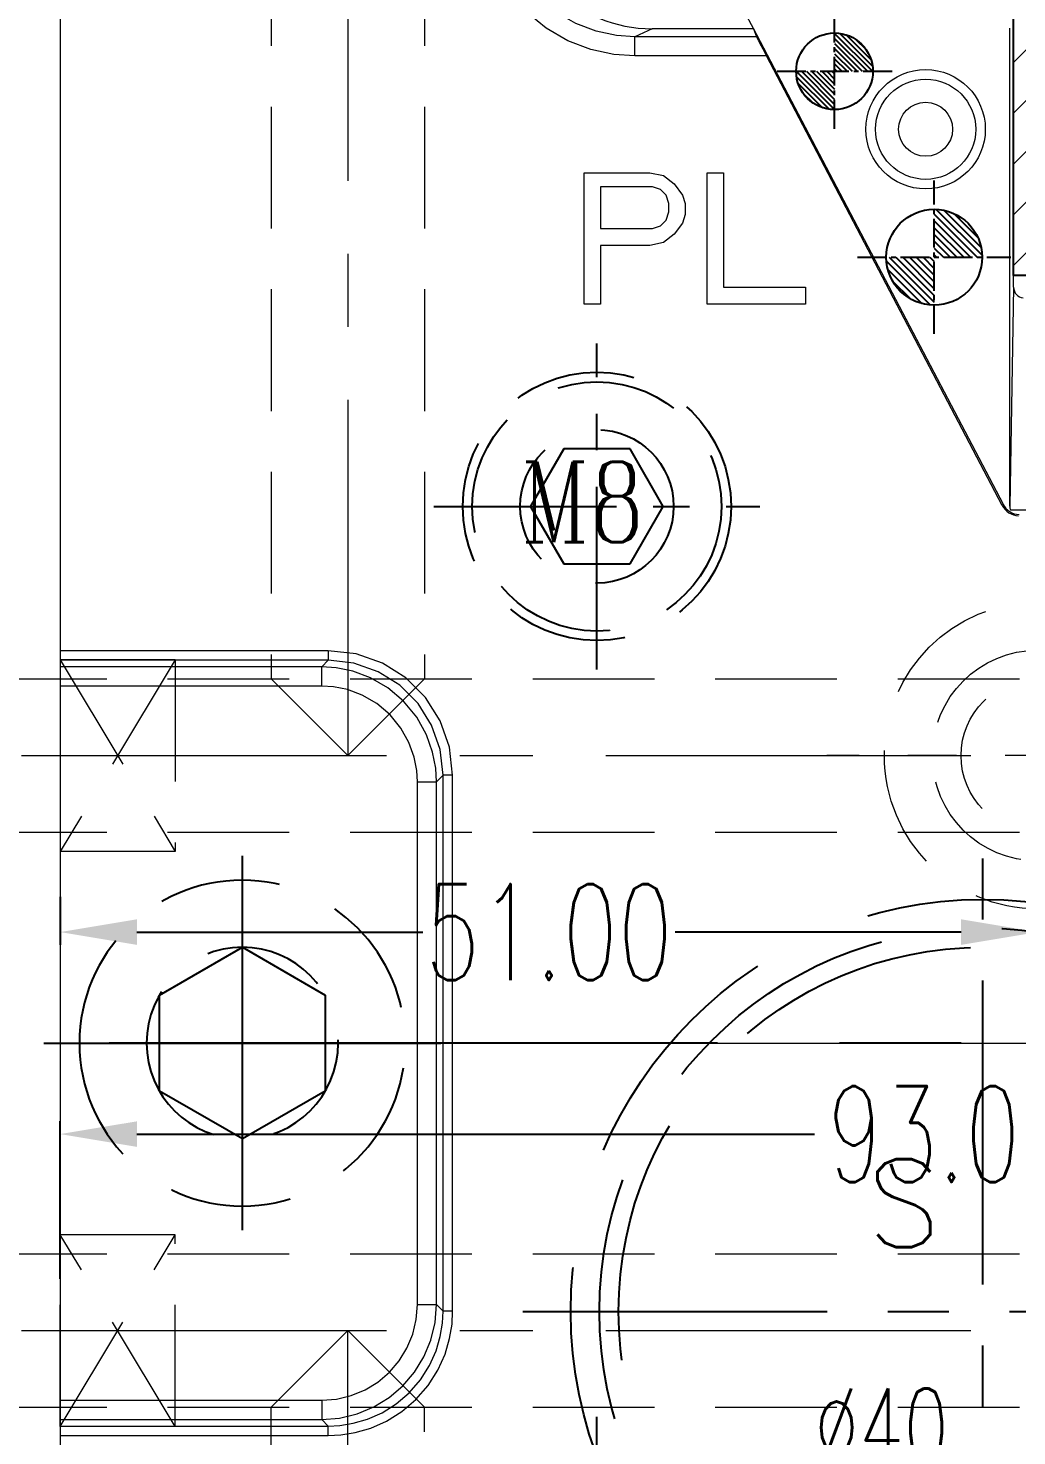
# Model space of a CAD drawing. Header units: inches. Extents: x 164842 to 166038, y -53074 to -52229.
# Drawn here: x 165352.4 to 165404, y -52493.4 to -52420 of the extents above; entities that cross this region are included whole.
import ezdxf

# ---------------------------------------------------------------- set-up
doc = ezdxf.new("R2010")
doc.units = ezdxf.units.IN
doc.header["$LTSCALE"] = 2
doc.header["$MEASUREMENT"] = 0
doc.header["$PDMODE"] = 3
doc.header["$PDSIZE"] = 0.3125
for name, pattern in [('CENTER', [50.8, 31.75, -6.35, 6.35, -6.35]), ('CENTER2', [1.125, 0.75, -0.125, 0.125, -0.125]), ('HIDDEN', [9.525, 6.35, -3.175]), ('HIDDEN2', [4.7625, 3.175, -1.5875])]:
    doc.linetypes.add(name, pattern=pattern)
doc.layers.get('0').update_dxf_attribs({"linetype": 'CONTINUOUS'})
doc.layers.get('Defpoints').update_dxf_attribs({"linetype": 'CONTINUOUS'})
for name, color, linetype in [('cen', 1, 'CENTER'), ('Layer3', 3, 'CONTINUOUS'), ('m', 144, 'HIDDEN2'), ('PIN', 4, 'CONTINUOUS'), ('SCREW', 52, 'HIDDEN'), ('SP', 3, 'CONTINUOUS'), ('y-cut', 7, 'CONTINUOUS')]:
    doc.layers.add(name, color=color, linetype=linetype)
for name, color, linetype, lineweight in [('dim', 3, 'CONTINUOUS', 15), ('PRODUCT', 1, 'CONTINUOUS', 15), ('WR', 122, 'HIDDEN', 18), ('截面', 191, 'CONTINUOUS', 15), ('枕位', 75, 'CONTINUOUS', 15)]:
    doc.layers.add(name, color=color, linetype=linetype, lineweight=lineweight)
doc.styles.add('ROMANC', font='romanc', dxfattribs={"width": 0.6, "height": 1})
doc.styles.get("Standard").update_dxf_attribs({"font": 'txt.shx', "width": 0.67})
doc.dimstyles.new('2.00', dxfattribs={"dimtxt": 5, "dimasz": 4, "dimexe": 0.666, "dimexo": 0.626, "dimgap": 1, "dimtad": 0, "dimzin": 0, "dimdsep": 46, "dimtxsty": 'Standard', "dimcen": 0.09, "dimclrd": 3, "dimclre": 3, "dimclrt": 7, "dimazin": 0, "dimtfac": 1, "dimtofl": 0, "dimtmove": 0, "dimatfit": 0, "dimfxl": 0, "dimtolj": 1, "dimtzin": 0, "dimarcsym": 0})

# ---------------------------------------------------------------- blocks, each defined once
blk = doc.blocks.new('10')
at = {"layer": 'cen', "ltscale": 0.6}
for p, q in [((0, 9.764), (0, -9.764)), ((-10.353, 0), (10.353, 0))]:
    blk.add_line(p, q, dxfattribs=at)
at = {"layer": 'm'}
blk.add_lwpolyline([(0, 5), (-4.33, 2.5), (-4.33, -2.5), (0, -5), (4.33, -2.5), (4.33, 2.5)], close=True, dxfattribs=at)
for radius in [8.5, 5]:
    blk.add_circle((0, 0), radius, dxfattribs=at)
blk = doc.blocks.new('*D36282')
at = {"layer": 'Defpoints', "color": 0}
for p in [(165277.864, -52347.939), (165367.453, -52347.939), (165291.595, -52472.939)]:
    blk.add_point(p, dxfattribs=at)
at = {"layer": 'dim', "color": 3, "linetype": 'ByBlock', "lineweight": -2}
for p, q in [((165366.827, -52347.939), (165277.198, -52347.939)), ((165277.864, -52351.939), (165277.864, -52402.181)), ((165277.864, -52468.939), (165277.864, -52418.698)), ((165290.969, -52472.939), (165277.198, -52472.939))]:
    blk.add_line(p, q, dxfattribs=at)
at = {"layer": 'dim', "color": 3, "linetype": 'ByBlock'}
for points in [[(165278.531, -52351.939), (165277.198, -52351.939), (165277.864, -52347.939)], [(165277.198, -52468.939), (165278.531, -52468.939), (165277.864, -52472.939)]]:
    blk.add_solid(points, dxfattribs=at)
at = {"layer": 'dim', "color": 7, "linetype": 'ByBlock', "insert": (165277.864, -52410.439), "char_height": 5, "attachment_point": 5, "rotation": 90}
blk.add_mtext('\\A1;125.00', dxfattribs=at)
blk = doc.blocks.new('*D36288')
at = {"layer": 'Defpoints', "color": 0}
for p in [(165291.595, -52472.939), (165277.864, -52597.939), (165367.453, -52597.939)]:
    blk.add_point(p, dxfattribs=at)
at = {"layer": 'dim', "color": 3, "linetype": 'ByBlock', "lineweight": -2}
for p, q in [((165290.969, -52472.939), (165277.198, -52472.939)), ((165277.864, -52476.939), (165277.864, -52527.181)), ((165277.864, -52593.939), (165277.864, -52543.698)), ((165366.827, -52597.939), (165277.198, -52597.939))]:
    blk.add_line(p, q, dxfattribs=at)
at = {"layer": 'dim', "color": 3, "linetype": 'ByBlock'}
for points in [[(165278.531, -52476.939), (165277.198, -52476.939), (165277.864, -52472.939)], [(165277.198, -52593.939), (165278.531, -52593.939), (165277.864, -52597.939)]]:
    blk.add_solid(points, dxfattribs=at)
at = {"layer": 'dim', "color": 7, "linetype": 'ByBlock', "insert": (165277.864, -52535.439), "char_height": 5, "attachment_point": 5, "rotation": 90}
blk.add_mtext('\\A1;125.00', dxfattribs=at)
blk = doc.blocks.new('20160723.115749')
at = {"layer": 'SCREW', "linetype": 'CENTER', "ltscale": 0.15}
for p, q in [((0, -8.5), (0, 8.5)), ((-8.5, 0), (8.5, 0))]:
    blk.add_line(p, q, dxfattribs=at)
at = {"layer": 'SCREW', "ltscale": 0.5}
blk.add_lwpolyline([(-1.732, 3), (-3.464, 0), (-1.732, -3), (1.732, -3), (3.464, 0), (1.732, 3)], close=True, dxfattribs=at)
for radius in [7, 6.5, 4]:
    blk.add_circle((0, 0), radius, dxfattribs=at)
at = {"layer": 'Layer3', "style": 'ROMANC', "width": 0.8}
blk.add_text('M8', height=4.1865, dxfattribs=at).set_placement((-3.976, -1.858))
blk = doc.blocks.new('20160823.201520')
at = {"layer": '截面', "linetype": 'Continuous', "ltscale": 0.3}
h = blk.add_hatch(dxfattribs=at)
h.set_pattern_fill('ANSI31', color=256, scale=15, style=0)
h.set_pattern_definition([(45, (-2955.1196, -3724.5847), (-1.3258252, 1.3258252), [])])
edge = h.paths.add_edge_path()
edge.add_arc((-48.284, -2.532), 0.5, 180, 270)
edge.add_line((-48.284, -3.032), (-43.933, -3.032))
edge.add_line((-43.933, -3.032), (-43.478, -2.592))
edge.add_arc((-41.681, -0.854), 2.5, 224.05536, 328.57739)
edge.add_line((-39.548, -2.157), (-38.116, -3.032))
edge.add_line((-38.116, -3.032), (-19.018, -3.032))
edge.add_line((-19.018, -3.032), (-19.018, -19.291))
edge.add_line((-19.018, -19.291), (-49.285, -19.291))
edge.add_line((-49.285, -19.291), (-49.911, -19.682))
edge.add_arc((-52.033, -21.004), 2.5, 31.928, 151.72792)
edge.add_line((-54.235, -19.82), (-55.217, -19.291))
edge.add_line((-55.217, -19.291), (-58.053, -19.291))
edge.add_line((-58.053, -19.291), (-58.053, 7.908))
edge.add_ellipse((-57.55, 7.908), major_axis=(0.503, 0), ratio=0.999962, start_angle=90, end_angle=180, ccw=False)
edge.add_line((-57.55, 8.41), (-48.784, 8.41))
edge.add_line((-48.784, 8.41), (-48.784, -2.532))
h.paths.add_polyline_path([(-37.089, 31.895), (-35.081, 29.37, 0.414214), (-33.676, 29.21), (-31.332, 31.074, 0.414214), (-31.171, 32.486), (-33.799, 35.79), (-36.929, 33.3, 0.414214)])
h.paths.add_polyline_path([(-69.517, 6.876), (-69.506, 6.744), (-69.478, 6.616), (-69.435, 6.495), (-69.375, 6.379), (-69.299, 6.268), (-67.153, 3.57), (-67.098, 3.503), (-67.041, 3.437), (-66.982, 3.373), (-66.921, 3.311), (-66.858, 3.25), (-66.794, 3.192), (-66.728, 3.135), (-66.661, 3.08), (-66.592, 3.027), (-63.541, 5.454, 0.414214), (-63.381, 6.86), (-65.389, 9.384, 0.414214), (-66.794, 9.544), (-69.138, 7.68), (-69.237, 7.589), (-69.321, 7.489), (-69.391, 7.381), (-69.446, 7.262), (-69.487, 7.136), (-69.511, 7.007)])
at = {"layer": 'y-cut', "linetype": 'ByBlock'}
for p, q in [((-36.929, 33.3), (-33.799, 35.79)), ((-33.799, 35.79), (-31.171, 32.486)), ((-35.081, 29.37), (-37.089, 31.895)), ((-31.332, 31.074), (-33.676, 29.21)), ((-69.138, 7.68), (-66.794, 9.544)), ((-65.389, 9.384), (-63.381, 6.86)), ((-57.55, 8.41), (-48.784, 8.41)), ((-48.784, 8.41), (-48.784, -2.532)), ((-58.053, -19.291), (-58.053, 7.908)), ((-67.153, 3.57), (-69.299, 6.268)), ((-63.541, 5.454), (-66.592, 3.027)), ((-39.548, -2.157), (-38.116, -3.032)), ((-43.933, -3.032), (-43.478, -2.592)), ((-48.284, -3.032), (-43.933, -3.032)), ((-38.116, -3.032), (-19.018, -3.032)), ((-19.018, -3.032), (-19.018, -19.291)), ((-55.217, -19.291), (-58.053, -19.291)), ((-54.235, -19.82), (-55.217, -19.291)), ((-49.285, -19.291), (-49.911, -19.682)), ((-19.018, -19.291), (-49.285, -19.291))]:
    blk.add_line(p, q, dxfattribs=at)
for points in [[(-69.138, 7.68), (-69.237, 7.589), (-69.321, 7.489), (-69.391, 7.381), (-69.446, 7.262), (-69.487, 7.136), (-69.511, 7.007), (-69.517, 6.876), (-69.506, 6.744), (-69.478, 6.616), (-69.435, 6.495), (-69.375, 6.379), (-69.299, 6.268)], [(-67.153, 3.57), (-67.098, 3.503), (-67.041, 3.437), (-66.982, 3.373), (-66.921, 3.311), (-66.858, 3.25), (-66.794, 3.192), (-66.728, 3.135), (-66.661, 3.08), (-66.592, 3.027)]]:
    blk.add_lwpolyline(points, dxfattribs=at)
for centre in [(-41.681, -0.854), (-52.033, -21.004)]:
    blk.add_circle(centre, 2.5, dxfattribs=at)
for centre, radius, start, end in [((-36.307, 32.517), 1, 128.5, 218.5), ((-31.958, 31.861), 1.005, 308.5, 38.5), ((-34.298, 29.993), 1, 218.5, 308.5), ((-66.171, 8.762), 1, 38.5, 128.5), ((-64.163, 6.237), 1, 308.5, 38.5), ((-48.284, -2.532), 0.5, 180, 270)]:
    blk.add_arc(centre, radius, start, end, dxfattribs=at)
at = {"layer": 'y-cut', "linetype": 'ByBlock', "extrusion": (0, 0, -1)}
blk.add_ellipse((-57.55, 7.908), major_axis=(0.503, 0), ratio=0.999962, start_param=3.141593, end_param=4.712389, dxfattribs=at)
blk = doc.blocks.new('20151030.171830')
at = {"color": 8, "linetype": 'HIDDEN'}
blk.add_circle((0, 0), 21.5, dxfattribs=at)
at = {"layer": 'SP', "linetype": 'CENTER', "ltscale": 0.25}
for p, q in [((0, -24), (0, 24)), ((-24, 0), (24, 0))]:
    blk.add_line(p, q, dxfattribs=at)
at = {"layer": 'SP', "linetype": 'HIDDEN'}
for radius in [20, 19]:
    blk.add_circle((0, 0), radius, dxfattribs=at)
at = {"layer": 'dim', "insert": (-5.289, -6.05), "char_height": 4.0633, "attachment_point": 5}
blk.add_mtext('Ø40', dxfattribs=at)
at = {"layer": 'SP'}
for s, p in [('S', (-6.081, 3.359)), ('P', (4.334, -7.124))]:
    blk.add_text(s, height=4.582, dxfattribs=at).set_placement(p)
blk = doc.blocks.new('*D37355')
at = {"layer": 'Defpoints', "color": 0}
for p in [(165447.095, -52476.939), (165447.095, -52477.684), (165354.095, -52485.861)]:
    blk.add_point(p, dxfattribs=at)
at = {"layer": 'dim', "color": 3, "linetype": 'ByBlock', "lineweight": -2}
for p, q in [((165354.095, -52485.235), (165354.095, -52477.018)), ((165358.095, -52477.684), (165393.453, -52477.684)), ((165443.095, -52477.684), (165407.737, -52477.684)), ((165447.095, -52477.565), (165447.095, -52478.35))]:
    blk.add_line(p, q, dxfattribs=at)
at = {"layer": 'dim', "color": 3, "linetype": 'ByBlock'}
for points in [[(165358.095, -52477.018), (165358.095, -52478.351), (165354.095, -52477.684)], [(165443.095, -52478.351), (165443.095, -52477.018), (165447.095, -52477.684)]]:
    blk.add_solid(points, dxfattribs=at)
at = {"layer": 'dim', "color": 7, "linetype": 'ByBlock', "insert": (165400.595, -52477.684), "char_height": 5, "attachment_point": 5}
blk.add_mtext('\\A1;93.00', dxfattribs=at)
blk = doc.blocks.new('*D37356')
at = {"layer": 'Defpoints', "color": 0}
for p in [(165354.095, -52464.683), (165405.095, -52464.839), (165354.095, -52467.146)]:
    blk.add_point(p, dxfattribs=at)
at = {"layer": 'dim', "color": 3, "linetype": 'ByBlock', "lineweight": -2}
for p, q in [((165354.095, -52465.309), (165354.095, -52467.812)), ((165405.095, -52465.465), (165405.095, -52467.812)), ((165358.095, -52467.146), (165373.012, -52467.146)), ((165401.095, -52467.146), (165386.178, -52467.146))]:
    blk.add_line(p, q, dxfattribs=at)
at = {"layer": 'dim', "color": 3, "linetype": 'ByBlock'}
for points in [[(165358.095, -52466.479), (165358.095, -52467.813), (165354.095, -52467.146)], [(165401.095, -52467.813), (165401.095, -52466.479), (165405.095, -52467.146)]]:
    blk.add_solid(points, dxfattribs=at)
at = {"layer": 'dim', "color": 7, "linetype": 'ByBlock', "insert": (165379.595, -52467.146), "char_height": 5, "attachment_point": 5}
blk.add_mtext('\\A1;51.00', dxfattribs=at)
blk = doc.blocks.new('20140913.083227')
at = {"layer": 'WR', "linetype": 'CENTER', "ltscale": 0.2}
for p, q in [((0, 11), (0, -11)), ((-11, 0), (11, 0))]:
    blk.add_line(p, q, dxfattribs=at)
at = {"layer": 'WR', "linetype": 'HIDDEN', "ltscale": 0.5}
for radius in [8, 5.5, 4]:
    blk.add_circle((0, 0), radius, dxfattribs=at)

msp = doc.modelspace()

# ---------------------------------------------------------------- hatches: boundary and pattern name
at = {"layer": 'PIN', "linetype": 'Continuous'}
h = msp.add_hatch(dxfattribs=at)
h.set_pattern_fill('ANSI31', color=143, scale=1.5, angle=90, style=0)
h.set_pattern_definition([(135, (165599.77704, -52436.479), (-0.13258252, -0.13258252), [])])
h.paths.add_polyline_path([(165394.495, -52422.239), (165392.495, -52422.239, 0.414214), (165394.495, -52424.239)])
h.paths.add_polyline_path([(165394.495, -52420.239), (165394.495, -52422.239), (165396.495, -52422.239, 0.414214)])
h = msp.add_hatch(dxfattribs=at)
h.set_pattern_fill('ANSI31', color=5, scale=2, angle=90, style=0)
h.set_pattern_definition([(135, (165604.97704, -52446.179), (-0.1767767, -0.1767767), [])])
h.paths.add_polyline_path([(165399.695, -52431.939), (165397.195, -52431.939, 0.414214), (165399.695, -52434.439)])
h.paths.add_polyline_path([(165399.695, -52429.439), (165399.695, -52431.939), (165402.195, -52431.939, 0.414214)])

# ---------------------------------------------------------------- linework, layer by layer
at = {"linetype": 'CENTER', "ltscale": 0.5}
msp.add_line((165591.595, -52472.939), (165291.595, -52472.939), dxfattribs=at)
at = {"layer": 'PIN', "color": 143, "linetype": 'CENTER2'}
for p, q in [((165394.495, -52425.239), (165394.495, -52419.239)), ((165391.495, -52422.239), (165397.495, -52422.239))]:
    msp.add_line(p, q, dxfattribs=at)
at = {"layer": 'PIN', "color": 5, "linetype": 'CENTER2'}
for p, q in [((165399.695, -52435.939), (165399.695, -52427.939)), ((165395.695, -52431.939), (165403.695, -52431.939))]:
    msp.add_line(p, q, dxfattribs=at)
at = {"layer": 'PIN', "color": 143, "linetype": 'Continuous'}
msp.add_circle((165394.495, -52422.239), 2, dxfattribs=at)
at = {"layer": 'PIN', "color": 5, "linetype": 'Continuous'}
msp.add_circle((165399.695, -52431.939), 2.5, dxfattribs=at)
at = {"layer": 'PRODUCT', "linetype": 'ByBlock'}
for p, q in [((165354.095, -52355.939), (165354.095, -52589.939)), ((165403.84, -52433.494), (165403.84, -52405.698)), ((165389.766, -52419.084), (165390.258, -52420.022)), ((165390.251, -52419.987), (165403.288, -52444.829)), ((165390.258, -52420.022), (165390.426, -52420.439)), ((165403.64, -52444.924), (165403.64, -52419.987)), ((165403.249, -52444.89), (165390.94, -52421.436)), ((165381.428, -52434.381), (165381.428, -52427.534)), ((165381.428, -52427.534), (165384.851, -52427.534)), ((165384.851, -52427.534), (165385.564, -52427.68)), ((165385.564, -52427.68), (165386.135, -52428.117)), ((165387.847, -52427.534), (165388.703, -52427.534)), ((165387.847, -52434.381), (165387.847, -52427.534)), ((165388.703, -52427.534), (165388.703, -52433.507)), ((165382.284, -52428.263), (165382.284, -52430.448)), ((165384.994, -52428.263), (165382.284, -52428.263)), ((165385.422, -52428.408), (165384.994, -52428.263)), ((165385.707, -52428.7), (165385.422, -52428.408)), ((165386.135, -52428.117), (165386.563, -52428.7)), ((165385.85, -52429.137), (165385.707, -52428.7)), ((165385.85, -52429.574), (165385.85, -52429.137)), ((165386.563, -52428.7), (165386.706, -52429.137)), ((165386.706, -52429.137), (165386.706, -52429.719)), ((165385.707, -52430.011), (165385.85, -52429.574)), ((165386.706, -52429.719), (165386.563, -52430.156)), ((165382.284, -52430.448), (165384.994, -52430.448)), ((165384.994, -52430.448), (165385.422, -52430.302)), ((165385.422, -52430.302), (165385.707, -52430.011)), ((165386.135, -52430.739), (165385.564, -52431.176)), ((165386.563, -52430.156), (165386.135, -52430.739)), ((165384.851, -52431.322), (165382.284, -52431.322)), ((165382.284, -52431.322), (165382.284, -52434.381)), ((165385.564, -52431.176), (165384.851, -52431.322)), ((165403.84, -52432.897), (165406.676, -52432.897)), ((165388.703, -52433.507), (165392.982, -52433.507)), ((165392.982, -52433.507), (165392.982, -52434.381)), ((165403.84, -52433.494), (165403.64, -52444.924)), ((165382.284, -52434.381), (165381.428, -52434.381)), ((165392.982, -52434.381), (165387.847, -52434.381)), ((165403.288, -52444.829), (165403.249, -52444.89)), ((165403.672, -52445.122), (165405.847, -52445.122)), ((165368.078, -52452.465), (165354.095, -52452.465)), ((165368.078, -52452.465), (165368.078, -52452.964)), ((165368.078, -52452.964), (165354.095, -52452.964)), ((165367.734, -52453.309), (165354.095, -52453.309)), ((165368.078, -52452.964), (165367.734, -52453.309)), ((165367.734, -52454.308), (165367.734, -52453.309)), ((165367.734, -52454.308), (165354.095, -52454.308)), ((165372.727, -52472.939), (165372.727, -52459.301)), ((165372.727, -52459.301), (165373.725, -52459.301)), ((165374.07, -52458.956), (165373.725, -52459.301)), ((165373.725, -52472.939), (165373.725, -52459.301)), ((165374.07, -52472.939), (165374.07, -52458.956)), ((165374.569, -52458.956), (165374.07, -52458.956)), ((165374.569, -52472.939), (165374.569, -52458.956)), ((165354.095, -52472.939), (165529.095, -52472.939)), ((165372.727, -52486.578), (165372.727, -52472.939)), ((165373.725, -52486.578), (165373.725, -52472.939)), ((165374.07, -52486.923), (165374.07, -52472.939)), ((165374.569, -52486.923), (165374.569, -52472.939)), ((165372.727, -52486.578), (165373.725, -52486.578)), ((165374.07, -52486.923), (165373.725, -52486.578)), ((165374.569, -52486.923), (165374.07, -52486.923)), ((165354.095, -52491.571), (165367.734, -52491.571)), ((165367.734, -52491.571), (165367.734, -52492.57)), ((165354.095, -52492.57), (165367.734, -52492.57)), ((165354.095, -52492.914), (165368.078, -52492.914)), ((165368.078, -52492.914), (165367.734, -52492.57)), ((165368.078, -52493.414), (165368.078, -52492.914)), ((165354.095, -52493.414), (165368.078, -52493.414))]:
    msp.add_line(p, q, dxfattribs=at)
for points in [[(165374.569, -52458.956), (165374.406, -52457.506), (165373.923, -52456.13), (165373.151, -52454.903), (165372.128, -52453.881), (165370.902, -52453.11), (165369.527, -52452.628), (165368.078, -52452.465)], [(165373.725, -52459.301), (165373.683, -52458.593), (165373.522, -52457.755), (165373.2, -52456.847), (165372.694, -52455.94), (165372.012, -52455.106), (165371.188, -52454.405), (165370.278, -52453.876), (165369.352, -52453.532), (165368.483, -52453.356), (165367.734, -52453.309)], [(165374.07, -52458.956), (165373.918, -52457.613), (165373.473, -52456.344), (165372.761, -52455.214), (165371.819, -52454.272), (165370.689, -52453.561), (165369.421, -52453.116), (165368.078, -52452.964)], [(165372.727, -52459.301), (165372.692, -52458.711), (165372.558, -52458.013), (165372.289, -52457.255), (165371.868, -52456.5), (165371.3, -52455.805), (165370.614, -52455.22), (165369.855, -52454.78), (165369.083, -52454.493), (165368.358, -52454.347), (165367.734, -52454.308)], [(165367.734, -52492.57), (165368.669, -52492.496), (165369.583, -52492.277), (165370.453, -52491.917), (165371.255, -52491.425), (165371.97, -52490.815), (165372.581, -52490.1), (165373.073, -52489.297), (165373.432, -52488.428), (165373.652, -52487.514), (165373.725, -52486.578)], [(165367.734, -52491.571), (165368.513, -52491.51), (165369.275, -52491.328), (165370, -52491.028), (165370.669, -52490.619), (165371.265, -52490.109), (165371.774, -52489.513), (165372.184, -52488.844), (165372.483, -52488.119), (165372.666, -52487.357), (165372.727, -52486.578)], [(165368.078, -52493.414), (165368.739, -52493.38), (165369.489, -52493.259), (165370.293, -52493.025), (165371.116, -52492.66), (165371.917, -52492.159), (165372.654, -52491.529), (165373.291, -52490.794), (165373.799, -52489.993), (165374.17, -52489.167), (165374.41, -52488.355), (165374.535, -52487.596), (165374.569, -52486.923)], [(165368.078, -52492.914), (165368.689, -52492.883), (165369.381, -52492.772), (165370.124, -52492.556), (165370.883, -52492.219), (165371.622, -52491.757), (165372.303, -52491.175), (165372.89, -52490.497), (165373.359, -52489.758), (165373.702, -52488.995), (165373.923, -52488.246), (165374.038, -52487.545), (165374.07, -52486.923)]]:
    msp.add_lwpolyline(points, dxfattribs=at)
for radius in [3.115, 2.613, 1.407]:
    msp.add_circle((165399.247, -52425.263), radius, dxfattribs=at)
for centre, major_axis, ratio, start_param, end_param in [((165390.95, -52421.436), (-0.525, 1), 0.007727, 0.077289, 1.566741), ((165404.342, -52433.492), (0.01, 0.561), 0.894829, 1.590346, 3.157247), ((165404.139, -52444.423), (0.542, 0.846), 0.99995, 2.623513, 3.659672), ((165404.178, -52444.362), (0.542, 0.846), 0.99995, 2.623513, 3.659672), ((165404.142, -52444.922), (0.01, 0.561), 0.894829, 1.590346, 1.950737)]:
    msp.add_ellipse(centre, major_axis=major_axis, ratio=ratio, start_param=start_param, end_param=end_param, dxfattribs=at)
at = {"layer": 'WR', "linetype": 'CENTER', "ltscale": 0.3}
for p, q in [((165369.095, -52347.939), (165369.095, -52457.939)), ((165321.595, -52457.939), (165405.095, -52457.939)), ((165321.595, -52487.939), (165447.095, -52487.939)), ((165369.095, -52597.939), (165369.095, -52487.939))]:
    msp.add_line(p, q, dxfattribs=at)
at = {"layer": 'WR', "linetype": 'HIDDEN', "ltscale": 0.5}
for p, q in [((165365.095, -52366.939), (165365.095, -52453.939)), ((165373.095, -52366.939), (165373.095, -52453.939)), ((165354.095, -52452.939), (165354.095, -52462.939)), ((165354.095, -52452.939), (165360.095, -52462.939)), ((165360.095, -52452.939), (165354.095, -52462.939)), ((165360.095, -52452.939), (165354.095, -52452.939)), ((165360.095, -52452.939), (165360.095, -52462.939)), ((165321.595, -52453.939), (165405.095, -52453.939)), ((165369.095, -52457.939), (165365.095, -52453.939)), ((165373.095, -52453.939), (165369.095, -52457.939)), ((165321.595, -52461.939), (165405.095, -52461.939)), ((165360.095, -52462.939), (165354.095, -52462.939)), ((165354.095, -52492.939), (165354.095, -52482.939)), ((165354.095, -52492.939), (165360.095, -52482.939)), ((165360.095, -52492.939), (165354.095, -52482.939)), ((165360.095, -52482.939), (165354.095, -52482.939)), ((165360.095, -52492.939), (165360.095, -52482.939)), ((165321.595, -52483.939), (165447.095, -52483.939)), ((165369.095, -52487.939), (165365.095, -52491.939)), ((165373.095, -52491.939), (165369.095, -52487.939)), ((165321.595, -52491.939), (165447.095, -52491.939)), ((165365.095, -52591.939), (165365.095, -52491.939)), ((165373.095, -52578.939), (165373.095, -52491.939)), ((165360.095, -52492.939), (165354.095, -52492.939))]:
    msp.add_line(p, q, dxfattribs=at)
at = {"layer": '枕位', "linetype": 'ByBlock', "ltscale": 0.3}
for p, q in [((165384.976, -52420.022), (165384.075, -52420.439)), ((165384.075, -52421.436), (165384.075, -52420.439)), ((165390.426, -52420.439), (165384.075, -52420.439)), ((165390.258, -52420.022), (165384.976, -52420.022)), ((165390.94, -52421.436), (165384.075, -52421.436))]:
    msp.add_line(p, q, dxfattribs=at)
for points in [[(165384.075, -52421.436), (165382.979, -52421.362), (165381.776, -52421.106), (165380.57, -52420.645), (165379.454, -52419.996), (165378.504, -52419.221), (165377.756, -52418.399), (165377.19, -52417.581), (165376.775, -52416.793), (165376.481, -52416.048), (165376.281, -52415.353), (165376.155, -52414.705), (165376.087, -52414.099), (165376.066, -52413.522)], [(165384.075, -52420.439), (165383.11, -52420.376), (165382.054, -52420.154), (165380.995, -52419.751), (165380.016, -52419.185), (165379.182, -52418.508), (165378.527, -52417.79), (165378.032, -52417.074), (165377.668, -52416.385), (165377.411, -52415.734), (165377.236, -52415.125), (165377.127, -52414.558), (165377.068, -52414.028), (165377.051, -52413.522)]]:
    msp.add_lwpolyline(points, dxfattribs=at)
msp.add_ellipse((165385.076, -52412.999), major_axis=(6.473, 2.993), ratio=0.981649, start_param=2.715531, end_param=4.272217, dxfattribs=at)

# ---------------------------------------------------------------- block references
at = {"layer": 'dim', "xscale": -1, "rotation": 180}
msp.add_blockref('10', (165363.595, -52472.939), dxfattribs=at)
at = {"layer": 'SCREW', "linetype": 'ByBlock'}
for p in [(165382.095, -52444.939), (165382.095, -52500.939)]:
    msp.add_blockref('20160723.115749', p, dxfattribs=at)
at = {"layer": 'SP', "linetype": 'ByBlock', "ltscale": 0.3}
msp.add_blockref('20151030.171830', (165402.228, -52486.939), dxfattribs=at)
at = {"layer": 'WR', "linetype": 'ByBlock', "rotation": 180}
msp.add_blockref('20140913.083227', (165405.095, -52457.939), dxfattribs=at)
at = {"layer": 'y-cut', "linetype": 'ByBlock'}
msp.add_blockref('20160823.201520', (165461.892, -52413.606), dxfattribs=at)

# ---------------------------------------------------------------- dimensions: what is measured, and where the dimension line sits
at = {"layer": 'dim', "linetype": 'ByBlock'}
for base, p1, p2, angle, picture, middle in [((165277.864, -52347.939), (165291.595, -52472.939), (165367.453, -52347.939), 90, '*D36282', (165277.864, -52410.439)), ((165277.864, -52597.939), (165291.595, -52472.939), (165367.453, -52597.939), 270, '*D36288', (165277.864, -52535.439)), ((165447.095, -52477.684), (165354.095, -52485.861), (165447.095, -52476.939), 180, '*D37355', (165400.595, -52477.684))]:
    dim = msp.add_linear_dim(base=base, p1=p1, p2=p2, angle=angle, dimstyle='2.00', dxfattribs=at)
    dim.commit()
    dim.dimension.update_dxf_attribs({"geometry": picture, "text_midpoint": middle})
dim = msp.add_linear_dim(base=(165354.095, -52467.146), p1=(165405.095, -52464.839), p2=(165354.095, -52464.683), dimstyle='2.00', dxfattribs=at)
dim.commit()
dim.dimension.update_dxf_attribs({"geometry": '*D37356', "text_midpoint": (165379.595, -52467.146)})

doc.saveas('drawing.dxf')
